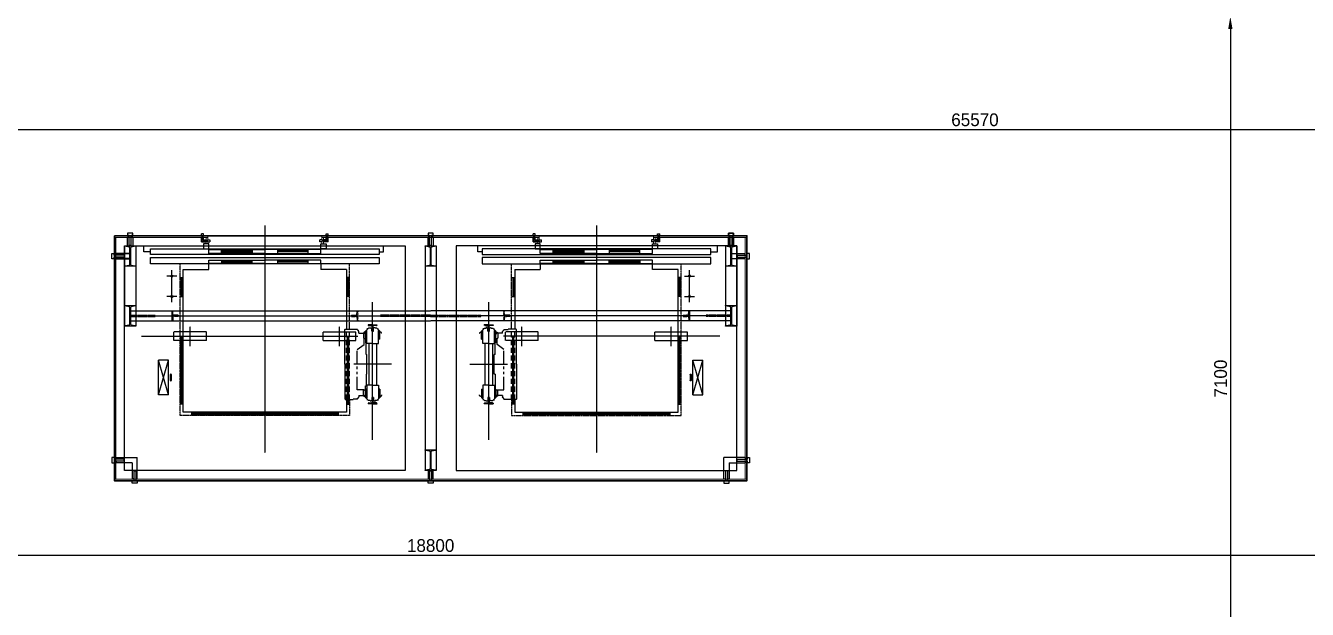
# Model space of a CAD drawing. Header units: millimetres. Extents: x 1175437 to 1258597, y 68435 to 127241.
# Drawn here: x 1211383 to 1223946, y 105060 to 110779 of the extents above; entities that cross this region are included whole.
import ezdxf

# ---------------------------------------------------------------- set-up
doc = ezdxf.new("R2010")
doc.units = ezdxf.units.MM
for name, pattern in [('CENTER', [2, 1.25, -0.25, 0.25, -0.25]), ('CENTERX2', [4, 2.5, -0.5, 0.5, -0.5]), ('DASHEDX2', [38.1, 25.4, -12.7]), ('DIVIDE', [1.25, 0.5, -0.25, 0, -0.25, 0, -0.25]), ('HIDDEN', [0.375, 0.25, -0.125]), ('PHANTOM', [2.5, 1.25, -0.25, 0.25, -0.25, 0.25, -0.25]), ('PHANTOMX2', [127, 63.5, -12.7, 12.7, -12.7, 12.7, -12.7])]:
    doc.linetypes.add(name, pattern=pattern)
for name, color, linetype in [('Lift', 7, 'Continuous'), ('Meheccer', 7, 'Continuous'), ('metal', 7, 'Continuous'), ('plita 2', 7, 'Continuous')]:
    doc.layers.add(name, color=color, linetype=linetype)
doc.layers.add('syse', color=135, linetype='Continuous', lineweight=15)

msp = doc.modelspace()

# ---------------------------------------------------------------- linework, layer by layer
at = {"color": 0, "lineweight": -2, "transparency": 16777216}
for p, q in [((1223191, 110746), (1223191, 103896)), ((1188028, 109761), (1253348, 109761)), ((1206078, 105590), (1224628, 105590))]:
    msp.add_line(p, q, dxfattribs=at)
msp.add_lwpolyline([(1212253, 108721), (1218453, 108721), (1218453, 106321), (1212253, 106321)], close=True)
at = {"color": 1, "lineweight": 30}
msp.add_lwpolyline([(1212253, 108721), (1218453, 108721), (1218453, 106321), (1212253, 106321)], close=True, dxfattribs=at)
at = {"color": 0, "transparency": 16777216}
msp.add_solid([(1223170, 110746), (1223212, 110746), (1223191, 110871)], dxfattribs=at)
at = {"layer": 'Lift', "color": 12, "linetype": 'CENTER', "ltscale": 3}
for p, q in [((1213728, 108821), (1213728, 106593)), ((1216978, 108821), (1216978, 106593)), ((1214784, 106722), (1214784, 108069)), ((1215922, 106722), (1215922, 108069)), ((1212411, 107936), (1215353, 107936)), ((1218296, 107936), (1215353, 107936)), ((1212997, 107640), (1212997, 107833)), ((1214459, 107640), (1214459, 107833)), ((1216247, 107640), (1216247, 107833)), ((1217709, 107640), (1217709, 107833)), ((1212518, 107736), (1214639, 107736)), ((1218188, 107736), (1216068, 107736)), ((1214968, 107461), (1214600, 107461)), ((1215738, 107461), (1216106, 107461))]:
    msp.add_line(p, q, dxfattribs=at)
at = {"layer": 'Lift'}
for p, q in [((1212541, 108564), (1212541, 108621)), ((1212608, 108564), (1212541, 108564)), ((1214848, 108564), (1214891, 108564)), ((1214891, 108564), (1214891, 108621)), ((1215816, 108564), (1215816, 108621)), ((1215858, 108564), (1215816, 108564)), ((1218098, 108564), (1218166, 108564)), ((1218166, 108564), (1218166, 108621)), ((1214278, 108446), (1214278, 108391)), ((1216428, 108446), (1216428, 108391)), ((1214528, 108391), (1214278, 108391)), ((1214528, 108391), (1214528, 107806)), ((1216178, 108391), (1216178, 107806)), ((1216178, 108391), (1216428, 108391)), ((1214516, 107803), (1214513, 107803)), ((1214513, 107461), (1214513, 107803)), ((1214516, 107806), (1214593, 107806)), ((1214516, 107803), (1214516, 107806)), ((1214593, 107803), (1214593, 107806)), ((1214611, 107803), (1214593, 107803)), ((1214635, 107803), (1214611, 107803)), ((1214635, 107803), (1214635, 107794)), ((1214784, 107848), (1214740, 107848)), ((1214740, 107848), (1214740, 107848)), ((1214747, 107840), (1214776, 107838)), ((1214777, 107820), (1214780, 107824)), ((1214777, 107787), (1214777, 107820)), ((1214777, 107787), (1214778, 107786)), ((1214784, 107786), (1214778, 107786)), ((1214780, 107824), (1214780, 107833)), ((1214784, 107848), (1214829, 107848)), ((1214784, 107786), (1214791, 107786)), ((1214788, 107824), (1214788, 107833)), ((1214792, 107820), (1214788, 107824)), ((1214792, 107787), (1214791, 107786)), ((1214792, 107787), (1214792, 107820)), ((1214822, 107840), (1214793, 107838)), ((1214829, 107848), (1214829, 107848)), ((1215922, 107848), (1215878, 107848)), ((1215878, 107848), (1215878, 107848)), ((1215885, 107840), (1215914, 107838)), ((1215915, 107820), (1215918, 107824)), ((1215915, 107787), (1215915, 107820)), ((1215915, 107787), (1215916, 107786)), ((1215922, 107786), (1215916, 107786)), ((1215918, 107824), (1215918, 107833)), ((1215922, 107848), (1215967, 107848)), ((1215922, 107786), (1215929, 107786)), ((1215926, 107824), (1215926, 107833)), ((1215930, 107820), (1215926, 107824)), ((1215930, 107787), (1215929, 107786)), ((1215930, 107787), (1215930, 107820)), ((1215960, 107840), (1215931, 107838)), ((1215967, 107848), (1215967, 107848)), ((1216071, 107803), (1216096, 107803)), ((1216071, 107803), (1216071, 107794)), ((1216096, 107803), (1216114, 107803)), ((1216114, 107803), (1216114, 107806)), ((1216191, 107806), (1216114, 107806)), ((1216191, 107803), (1216191, 107806)), ((1216191, 107803), (1216194, 107803)), ((1216194, 107461), (1216194, 107803)), ((1214650, 107766), (1214650, 107779)), ((1214650, 107766), (1214708, 107766)), ((1214713, 107761), (1214713, 107757)), ((1214716, 107757), (1214713, 107757)), ((1214716, 107757), (1214716, 107673)), ((1214716, 107673), (1214721, 107673)), ((1214721, 107673), (1214721, 107673)), ((1214721, 107556), (1214721, 107673)), ((1215986, 107673), (1215985, 107673)), ((1215985, 107556), (1215985, 107673)), ((1215990, 107673), (1215986, 107673)), ((1215990, 107757), (1215994, 107757)), ((1215990, 107757), (1215990, 107673)), ((1215994, 107761), (1215994, 107757)), ((1216056, 107766), (1215999, 107766)), ((1216056, 107766), (1216056, 107779)), ((1214721, 107556), (1214729, 107556)), ((1214729, 107366), (1214729, 107556)), ((1215977, 107366), (1215977, 107556)), ((1215985, 107556), (1215977, 107556)), ((1212783, 107501), (1212687, 107501)), ((1212687, 107161), (1212687, 107501)), ((1212687, 107161), (1212783, 107501)), ((1212783, 107161), (1212687, 107501)), ((1212783, 107161), (1212783, 107501)), ((1214513, 107461), (1214513, 107119)), ((1216194, 107461), (1216194, 107119)), ((1217924, 107501), (1218020, 107501)), ((1217924, 107161), (1217924, 107501)), ((1218020, 107161), (1217924, 107501)), ((1217924, 107161), (1218020, 107501)), ((1218020, 107161), (1218020, 107501)), ((1212801, 107362), (1212801, 107301)), ((1212806, 107301), (1212806, 107362)), ((1212810, 107362), (1212810, 107301)), ((1214721, 107366), (1214729, 107366)), ((1214721, 107366), (1214721, 107250)), ((1215985, 107366), (1215977, 107366)), ((1215985, 107366), (1215985, 107250)), ((1217897, 107362), (1217897, 107301)), ((1217901, 107301), (1217901, 107362)), ((1217906, 107362), (1217906, 107301)), ((1212783, 107161), (1212687, 107161)), ((1214713, 107161), (1214713, 107166)), ((1214716, 107166), (1214713, 107166)), ((1214716, 107250), (1214721, 107250)), ((1214716, 107166), (1214716, 107250)), ((1214721, 107250), (1214721, 107250)), ((1215986, 107250), (1215985, 107250)), ((1215990, 107250), (1215986, 107250)), ((1215990, 107166), (1215990, 107250)), ((1215990, 107166), (1215994, 107166)), ((1215994, 107161), (1215994, 107166)), ((1217924, 107161), (1218020, 107161)), ((1214516, 107119), (1214513, 107119)), ((1214516, 107119), (1214516, 107116)), ((1214516, 107116), (1214593, 107116)), ((1214611, 107119), (1214593, 107119)), ((1214593, 107119), (1214593, 107116)), ((1214635, 107119), (1214611, 107119)), ((1214635, 107119), (1214635, 107129)), ((1214650, 107156), (1214708, 107156)), ((1214650, 107156), (1214650, 107144)), ((1214740, 107074), (1214740, 107075)), ((1214784, 107074), (1214740, 107074)), ((1214747, 107083), (1214776, 107085)), ((1214777, 107135), (1214778, 107136)), ((1214777, 107135), (1214777, 107103)), ((1214777, 107103), (1214780, 107099)), ((1214784, 107136), (1214778, 107136)), ((1214780, 107099), (1214780, 107090)), ((1214784, 107136), (1214791, 107136)), ((1214784, 107074), (1214829, 107074)), ((1214792, 107103), (1214788, 107099)), ((1214788, 107099), (1214788, 107090)), ((1214792, 107135), (1214791, 107136)), ((1214792, 107135), (1214792, 107103)), ((1214822, 107083), (1214793, 107085)), ((1214829, 107074), (1214829, 107075)), ((1215878, 107074), (1215878, 107075)), ((1215922, 107074), (1215878, 107074)), ((1215885, 107083), (1215914, 107085)), ((1215915, 107135), (1215916, 107136)), ((1215915, 107135), (1215915, 107103)), ((1215915, 107103), (1215918, 107099)), ((1215922, 107136), (1215916, 107136)), ((1215918, 107099), (1215918, 107090)), ((1215922, 107136), (1215929, 107136)), ((1215922, 107074), (1215967, 107074)), ((1215930, 107103), (1215926, 107099)), ((1215926, 107099), (1215926, 107090)), ((1215930, 107135), (1215929, 107136)), ((1215930, 107135), (1215930, 107103)), ((1215960, 107083), (1215931, 107085)), ((1215967, 107074), (1215967, 107075)), ((1216056, 107156), (1215999, 107156)), ((1216056, 107156), (1216056, 107144)), ((1216071, 107119), (1216071, 107129)), ((1216071, 107119), (1216096, 107119)), ((1216096, 107119), (1216114, 107119)), ((1216114, 107119), (1216114, 107116)), ((1216191, 107116), (1216114, 107116)), ((1216191, 107119), (1216194, 107119)), ((1216191, 107119), (1216191, 107116))]:
    msp.add_line(p, q, dxfattribs=at)
at = {"layer": 'Lift', "linetype": 'ByBlock', "ltscale": 10}
for p, q in [((1213304, 108547), (1213304, 108587)), ((1213304, 108572), (1213604, 108572)), ((1213304, 108562), (1213604, 108562)), ((1213604, 108587), (1213604, 108547)), ((1213852, 108587), (1213852, 108547)), ((1214152, 108572), (1213852, 108572)), ((1214152, 108562), (1213852, 108562)), ((1214152, 108547), (1214152, 108587)), ((1216554, 108547), (1216554, 108587)), ((1216554, 108572), (1216854, 108572)), ((1216554, 108562), (1216854, 108562)), ((1216854, 108587), (1216854, 108547)), ((1217102, 108587), (1217102, 108547)), ((1217402, 108572), (1217102, 108572)), ((1217402, 108562), (1217102, 108562)), ((1217402, 108547), (1217402, 108587)), ((1213304, 108482), (1213304, 108450)), ((1213604, 108471), (1213304, 108471)), ((1213604, 108461), (1213304, 108461)), ((1213604, 108450), (1213604, 108482)), ((1213852, 108482), (1213852, 108450)), ((1214152, 108471), (1213852, 108471)), ((1214152, 108461), (1213852, 108461)), ((1214152, 108450), (1214152, 108482)), ((1216554, 108450), (1216554, 108482)), ((1216554, 108471), (1216854, 108471)), ((1216554, 108461), (1216854, 108461)), ((1216854, 108482), (1216854, 108450)), ((1217102, 108450), (1217102, 108482)), ((1217102, 108471), (1217402, 108471)), ((1217102, 108461), (1217402, 108461)), ((1217402, 108482), (1217402, 108450))]:
    msp.add_line(p, q, dxfattribs=at)
at = {"layer": 'Lift', "linetype": 'PHANTOM', "ltscale": 10}
for p, q in [((1214559, 107806), (1214559, 108446)), ((1216147, 107806), (1216147, 108446))]:
    msp.add_line(p, q, dxfattribs=at)
at = {"layer": 'Lift', "ltscale": 10}
for p, q in [((1212866, 108326), (1212769, 108326)), ((1212817, 108069), (1212817, 108384)), ((1217841, 108326), (1217938, 108326)), ((1217889, 108069), (1217889, 108384)), ((1212866, 108126), (1212769, 108126)), ((1217841, 108126), (1217938, 108126))]:
    msp.add_line(p, q, dxfattribs=at)
at = {"layer": 'Lift', "color": 1}
for p, q in [((1212897, 108311), (1212928, 108311)), ((1212907, 108311), (1212907, 108127)), ((1212913, 108311), (1212913, 108127)), ((1212919, 108311), (1212919, 108127)), ((1214559, 108311), (1214528, 108311)), ((1214538, 108311), (1214538, 108127)), ((1214544, 108311), (1214544, 108127)), ((1214550, 108311), (1214550, 108127)), ((1216147, 108311), (1216178, 108311)), ((1216157, 108311), (1216157, 108127)), ((1216163, 108311), (1216163, 108127)), ((1216169, 108311), (1216169, 108127)), ((1217809, 108311), (1217778, 108311)), ((1217788, 108311), (1217788, 108127)), ((1217794, 108311), (1217794, 108127)), ((1217800, 108311), (1217800, 108127)), ((1212897, 108127), (1212928, 108127)), ((1214559, 108127), (1214528, 108127)), ((1216147, 108127), (1216178, 108127)), ((1217809, 108127), (1217778, 108127)), ((1212897, 107731), (1212928, 107731)), ((1212907, 107071), (1212907, 107731)), ((1212913, 107071), (1212913, 107731)), ((1212919, 107071), (1212919, 107731)), ((1214559, 107731), (1214528, 107731)), ((1214538, 107071), (1214538, 107731)), ((1214544, 107071), (1214544, 107731)), ((1214550, 107071), (1214550, 107731)), ((1216147, 107731), (1216178, 107731)), ((1216157, 107071), (1216157, 107731)), ((1216163, 107071), (1216163, 107731)), ((1216169, 107071), (1216169, 107731)), ((1217809, 107731), (1217778, 107731)), ((1217788, 107071), (1217788, 107731)), ((1217794, 107071), (1217794, 107731)), ((1217800, 107071), (1217800, 107731)), ((1212928, 107071), (1212897, 107071)), ((1214528, 107071), (1214559, 107071)), ((1216178, 107071), (1216147, 107071)), ((1217778, 107071), (1217809, 107071)), ((1213008, 106991), (1213008, 106961)), ((1213008, 106982), (1214448, 106982)), ((1213008, 106976), (1214448, 106976)), ((1213008, 106970), (1214448, 106970)), ((1214448, 106991), (1214448, 106961)), ((1216258, 106991), (1216258, 106961)), ((1217698, 106982), (1216258, 106982)), ((1217698, 106976), (1216258, 106976)), ((1217698, 106970), (1216258, 106970)), ((1217698, 106991), (1217698, 106961))]:
    msp.add_line(p, q, dxfattribs=at)
at = {"layer": 'Lift', "color": 4, "linetype": 'HIDDEN', "ltscale": 25}
for p, q in [((1212411, 107986), (1215353, 107986)), ((1218296, 107986), (1215353, 107986)), ((1212411, 107886), (1215353, 107886)), ((1218296, 107886), (1215353, 107886))]:
    msp.add_line(p, q, dxfattribs=at)
at = {"layer": 'Lift', "color": 2, "linetype": 'HIDDEN', "ltscale": 30}
for p, q in [((1212411, 107941), (1212654, 107941)), ((1212411, 107931), (1212654, 107931)), ((1215353, 107941), (1214858, 107941)), ((1215353, 107931), (1214858, 107931)), ((1215353, 107941), (1215849, 107941)), ((1215353, 107931), (1215849, 107931)), ((1218296, 107941), (1218053, 107941)), ((1218296, 107931), (1218053, 107931))]:
    msp.add_line(p, q, dxfattribs=at)
at = {"layer": 'Lift', "linetype": 'Continuous'}
for p, q in [((1212822, 107981), (1212816, 107981)), ((1212816, 107981), (1212816, 107892)), ((1212827, 107945), (1212825, 107978)), ((1212827, 107928), (1212825, 107895)), ((1212841, 107941), (1212831, 107941)), ((1212841, 107932), (1212831, 107932)), ((1212877, 107944), (1212845, 107944)), ((1212877, 107929), (1212845, 107929)), ((1212878, 107943), (1212877, 107944)), ((1212878, 107930), (1212877, 107929)), ((1212878, 107943), (1212878, 107930)), ((1214578, 107943), (1214579, 107944)), ((1214578, 107943), (1214578, 107930)), ((1214578, 107930), (1214579, 107929)), ((1214579, 107944), (1214612, 107944)), ((1214579, 107929), (1214612, 107929)), ((1214616, 107941), (1214626, 107941)), ((1214616, 107932), (1214626, 107932)), ((1214630, 107945), (1214632, 107978)), ((1214630, 107928), (1214632, 107895)), ((1214635, 107981), (1214640, 107981)), ((1216072, 107981), (1216066, 107981)), ((1216077, 107945), (1216075, 107978)), ((1216077, 107928), (1216075, 107895)), ((1216091, 107941), (1216081, 107941)), ((1216091, 107932), (1216081, 107932)), ((1216127, 107944), (1216095, 107944)), ((1216127, 107929), (1216095, 107929)), ((1216128, 107943), (1216127, 107944)), ((1216128, 107930), (1216127, 107929)), ((1216128, 107943), (1216128, 107930)), ((1217828, 107943), (1217829, 107944)), ((1217828, 107943), (1217828, 107930)), ((1217828, 107930), (1217829, 107929)), ((1217829, 107944), (1217862, 107944)), ((1217829, 107929), (1217862, 107929)), ((1217866, 107941), (1217876, 107941)), ((1217866, 107932), (1217876, 107932)), ((1217880, 107945), (1217882, 107978)), ((1217880, 107928), (1217882, 107895)), ((1217885, 107981), (1217890, 107981)), ((1217890, 107981), (1217890, 107892)), ((1212822, 107892), (1212816, 107892)), ((1214635, 107892), (1214640, 107892)), ((1216072, 107892), (1216066, 107892)), ((1217885, 107892), (1217890, 107892))]:
    msp.add_line(p, q, dxfattribs=at)
at = {"layer": 'Lift', "linetype": 'DIVIDE'}
for p, q in [((1214640, 107981), (1214640, 107892)), ((1216066, 107981), (1216066, 107892))]:
    msp.add_line(p, q, dxfattribs=at)
at = {"layer": 'Lift', "linetype": 'DASHEDX2', "ltscale": 2}
for p, q in [((1214528, 107116), (1214528, 107806)), ((1214559, 107116), (1214559, 107806)), ((1216147, 107116), (1216147, 107806)), ((1216178, 107116), (1216178, 107806))]:
    msp.add_line(p, q, dxfattribs=at)
at = {"layer": 'Lift', "linetype": 'PHANTOMX2', "ltscale": 2}
for p, q in [((1214744, 107816), (1214714, 107786)), ((1214714, 107706), (1214714, 107786)), ((1214727, 107666), (1214727, 107809)), ((1214737, 107809), (1214727, 107809)), ((1214760, 107816), (1214744, 107816)), ((1214760, 107816), (1214760, 107820)), ((1214760, 107820), (1214766, 107820)), ((1214766, 107815), (1214766, 107820)), ((1214766, 107815), (1214770, 107815)), ((1214770, 107815), (1214776, 107815)), ((1214776, 107785), (1214776, 107815)), ((1214803, 107818), (1214793, 107818)), ((1214793, 107785), (1214793, 107818)), ((1214803, 107818), (1214803, 107821)), ((1214803, 107821), (1214809, 107821)), ((1214809, 107816), (1214809, 107821)), ((1214824, 107816), (1214809, 107816)), ((1214824, 107816), (1214854, 107786)), ((1214831, 107809), (1214842, 107809)), ((1214842, 107666), (1214842, 107809)), ((1214854, 107706), (1214854, 107786)), ((1215882, 107816), (1215852, 107786)), ((1215852, 107706), (1215852, 107786)), ((1215865, 107666), (1215865, 107809)), ((1215875, 107809), (1215865, 107809)), ((1215882, 107816), (1215898, 107816)), ((1215898, 107816), (1215898, 107821)), ((1215904, 107821), (1215898, 107821)), ((1215904, 107818), (1215904, 107821)), ((1215904, 107818), (1215914, 107818)), ((1215914, 107785), (1215914, 107818)), ((1215931, 107785), (1215931, 107815)), ((1215937, 107815), (1215931, 107815)), ((1215941, 107815), (1215937, 107815)), ((1215941, 107815), (1215941, 107820)), ((1215947, 107820), (1215941, 107820)), ((1215947, 107816), (1215947, 107820)), ((1215947, 107816), (1215962, 107816)), ((1215962, 107816), (1215992, 107786)), ((1215969, 107809), (1215980, 107809)), ((1215980, 107666), (1215980, 107809)), ((1215992, 107706), (1215992, 107786)), ((1214694, 107761), (1214694, 107716)), ((1214700, 107716), (1214694, 107716)), ((1214700, 107654), (1214700, 107716)), ((1214709, 107776), (1214714, 107776)), ((1214727, 107706), (1214714, 107706)), ((1214784, 107666), (1214727, 107666)), ((1214776, 107785), (1214793, 107785)), ((1214784, 107666), (1214842, 107666)), ((1214854, 107706), (1214842, 107706)), ((1214854, 107776), (1214859, 107776)), ((1215852, 107776), (1215847, 107776)), ((1215852, 107706), (1215865, 107706)), ((1215922, 107666), (1215865, 107666)), ((1215931, 107785), (1215914, 107785)), ((1215922, 107666), (1215980, 107666)), ((1215980, 107706), (1215992, 107706)), ((1215997, 107776), (1215992, 107776)), ((1216006, 107654), (1216006, 107716)), ((1216006, 107716), (1216012, 107716)), ((1216012, 107761), (1216012, 107716)), ((1214634, 107606), (1214700, 107654)), ((1214634, 107211), (1214634, 107606)), ((1216072, 107606), (1216006, 107654)), ((1216072, 107211), (1216072, 107606)), ((1214700, 107211), (1214634, 107211)), ((1214700, 107206), (1214694, 107206)), ((1214694, 107161), (1214694, 107206)), ((1214700, 107206), (1214700, 107211)), ((1214727, 107216), (1214714, 107216)), ((1214714, 107216), (1214714, 107136)), ((1214727, 107256), (1214727, 107113)), ((1214784, 107256), (1214727, 107256)), ((1214784, 107256), (1214842, 107256)), ((1214842, 107256), (1214842, 107113)), ((1214854, 107216), (1214842, 107216)), ((1214854, 107216), (1214854, 107136)), ((1215852, 107216), (1215865, 107216)), ((1215852, 107216), (1215852, 107136)), ((1215922, 107256), (1215865, 107256)), ((1215865, 107256), (1215865, 107113)), ((1215922, 107256), (1215980, 107256)), ((1215980, 107256), (1215980, 107113)), ((1215980, 107216), (1215992, 107216)), ((1215992, 107216), (1215992, 107136)), ((1216006, 107211), (1216072, 107211)), ((1216006, 107206), (1216006, 107211)), ((1216006, 107206), (1216012, 107206)), ((1216012, 107161), (1216012, 107206)), ((1214709, 107146), (1214714, 107146)), ((1214744, 107106), (1214714, 107136)), ((1214737, 107113), (1214727, 107113)), ((1214760, 107106), (1214744, 107106)), ((1214760, 107106), (1214760, 107102)), ((1214760, 107102), (1214766, 107102)), ((1214766, 107107), (1214770, 107107)), ((1214766, 107107), (1214766, 107102)), ((1214770, 107107), (1214776, 107107)), ((1214776, 107137), (1214776, 107107)), ((1214776, 107137), (1214793, 107137)), ((1214793, 107137), (1214793, 107104)), ((1214803, 107104), (1214793, 107104)), ((1214803, 107104), (1214803, 107101)), ((1214803, 107101), (1214809, 107101)), ((1214824, 107106), (1214809, 107106)), ((1214809, 107106), (1214809, 107101)), ((1214824, 107106), (1214854, 107136)), ((1214831, 107113), (1214842, 107113)), ((1214854, 107146), (1214859, 107146)), ((1215852, 107146), (1215847, 107146)), ((1215882, 107106), (1215852, 107136)), ((1215875, 107113), (1215865, 107113)), ((1215882, 107106), (1215898, 107106)), ((1215898, 107106), (1215898, 107101)), ((1215904, 107101), (1215898, 107101)), ((1215904, 107104), (1215914, 107104)), ((1215904, 107104), (1215904, 107101)), ((1215914, 107137), (1215914, 107104)), ((1215931, 107137), (1215914, 107137)), ((1215931, 107137), (1215931, 107107)), ((1215937, 107107), (1215931, 107107)), ((1215941, 107107), (1215937, 107107)), ((1215941, 107107), (1215941, 107102)), ((1215947, 107102), (1215941, 107102)), ((1215947, 107106), (1215962, 107106)), ((1215947, 107106), (1215947, 107102)), ((1215962, 107106), (1215992, 107136)), ((1215969, 107113), (1215980, 107113)), ((1215997, 107146), (1215992, 107146))]:
    msp.add_line(p, q, dxfattribs=at)
at = {"layer": 'Lift', "color": 2, "linetype": 'HIDDEN', "ltscale": 25}
for p, q in [((1212837, 107695), (1212837, 107778)), ((1213157, 107778), (1212897, 107778)), ((1213157, 107695), (1212897, 107695)), ((1213157, 107695), (1213157, 107778)), ((1214299, 107778), (1214619, 107778)), ((1214299, 107695), (1214299, 107778)), ((1214299, 107695), (1214619, 107695)), ((1214619, 107695), (1214619, 107778)), ((1216407, 107778), (1216087, 107778)), ((1216087, 107695), (1216087, 107778)), ((1216407, 107695), (1216087, 107695)), ((1216407, 107695), (1216407, 107778)), ((1217549, 107695), (1217549, 107778)), ((1217549, 107778), (1217809, 107778)), ((1217549, 107695), (1217809, 107695)), ((1217869, 107695), (1217869, 107778))]:
    msp.add_line(p, q, dxfattribs=at)
at = {"layer": 'Lift', "color": 2}
for p, q in [((1212897, 107778), (1212837, 107778)), ((1212897, 107695), (1212837, 107695)), ((1217809, 107778), (1217869, 107778)), ((1217809, 107695), (1217869, 107695))]:
    msp.add_line(p, q, dxfattribs=at)
at = {"layer": 'Lift', "ltscale": 2}
for p, q in [((1214747, 107666), (1214747, 107256)), ((1214822, 107666), (1214822, 107256)), ((1215885, 107666), (1215885, 107256)), ((1215960, 107666), (1215960, 107256))]:
    msp.add_line(p, q, dxfattribs=at)
at = {"layer": 'Lift'}
for points in [[(1212608, 108536), (1212608, 108591), (1214848, 108591), (1214848, 108536)], [(1213727, 108547), (1213178, 108547), (1213178, 108587), (1213727, 108587)], [(1214278, 108587), (1213729, 108587), (1213729, 108547), (1214278, 108547)], [(1212608, 108446), (1212608, 108506), (1214848, 108506), (1214848, 108446)], [(1213178, 108482), (1213727, 108482), (1213727, 108450), (1213178, 108450)], [(1214278, 108450), (1214278, 108482), (1213729, 108482), (1213729, 108450)]]:
    msp.add_lwpolyline(points, close=True, dxfattribs=at)
at = {"layer": 'Lift', "extrusion": (0, 0, -1)}
for points in [[(-1218098, 108536), (-1218098, 108591), (-1215858, 108591), (-1215858, 108536)], [(-1216428, 108587), (-1216977, 108587), (-1216977, 108547), (-1216428, 108547)], [(-1216979, 108547), (-1217528, 108547), (-1217528, 108587), (-1216979, 108587)], [(-1218098, 108446), (-1218098, 108506), (-1215858, 108506), (-1215858, 108446)], [(-1216428, 108450), (-1216428, 108482), (-1216977, 108482), (-1216977, 108450)], [(-1217528, 108482), (-1216979, 108482), (-1216979, 108450), (-1217528, 108450)]]:
    msp.add_lwpolyline(points, close=True, dxfattribs=at)
at = {"layer": 'Lift', "linetype": 'PHANTOM', "ltscale": 10}
msp.add_lwpolyline([(1214559, 107116), (1214559, 106961), (1212897, 106961), (1212897, 108446)], dxfattribs=at)
at = {"layer": 'Lift'}
msp.add_lwpolyline([(1214528, 107116), (1214528, 106991), (1212928, 106991), (1212928, 108391), (1213178, 108391), (1213178, 108446)], dxfattribs=at)
at = {"layer": 'Lift', "linetype": 'PHANTOM', "ltscale": 10, "extrusion": (0, 0, -1)}
msp.add_lwpolyline([(-1216147, 107116), (-1216147, 106961), (-1217809, 106961), (-1217809, 108446)], dxfattribs=at)
at = {"layer": 'Lift', "extrusion": (0, 0, -1)}
msp.add_lwpolyline([(-1216178, 107116), (-1216178, 106991), (-1217778, 106991), (-1217778, 108391), (-1217528, 108391), (-1217528, 108446)], dxfattribs=at)
at = {"layer": 'Lift', "linetype": 'CENTERX2'}
for centre in [(1212817, 108326), (1212817, 108126)]:
    msp.add_circle(centre, 10, dxfattribs=at)
at = {"layer": 'Lift', "linetype": 'CENTERX2', "extrusion": (0, 0, -1)}
for centre in [(-1217889, 108326), (-1217889, 108126)]:
    msp.add_circle(centre, 10, dxfattribs=at)
at = {"layer": 'Lift', "linetype": 'Continuous'}
for centre, radius, start, end in [((1212822, 107978), 3, 4.1131, 90), ((1212831, 107945), 4, -175.8869, -90), ((1212831, 107928), 4, 90, 175.8869), ((1212841, 107945), 4, -90, -11.6832), ((1212841, 107928), 4, 11.6832, 90), ((1214616, 107945), 4, -168.3168, -90), ((1214616, 107928), 4, 90, 168.3168), ((1214626, 107945), 4, -90, -4.1131), ((1214626, 107928), 4, 4.1131, 90), ((1214635, 107978), 3, 90, 175.8869), ((1212822, 107895), 3, -90, -4.1131), ((1214635, 107895), 3, -175.8869, -90)]:
    msp.add_arc(centre, radius, start, end, dxfattribs=at)
at = {"layer": 'Lift', "linetype": 'Continuous', "extrusion": (0, 0, -1)}
for centre, radius, start, end in [((-1216072, 107978), 3, 90, 175.8869), ((-1216081, 107945), 4, -90, -4.1131), ((-1216081, 107928), 4, 4.1131, 90), ((-1216091, 107945), 4, -168.3168, -90), ((-1216091, 107928), 4, 90, 168.3168), ((-1217866, 107945), 4, -90, -11.6832), ((-1217866, 107928), 4, 11.6832, 90), ((-1217876, 107945), 4, -175.8869, -90), ((-1217876, 107928), 4, 90, 175.8869), ((-1217885, 107978), 3, 4.1131, 90), ((-1216072, 107895), 3, -175.8869, -90), ((-1217885, 107895), 3, -90, -4.1131)]:
    msp.add_arc(centre, radius, start, end, dxfattribs=at)
at = {"layer": 'Lift'}
for centre, radius, start, end in [((1214635, 107779), 15, 0, 90), ((1214748, 107848), 8, 180, -94.5177), ((1214775, 107833), 5, 0, 85.4823), ((1214793, 107833), 5, 94.5177, 180), ((1214821, 107848), 8, -85.4823, 0), ((1214708, 107761), 5, 0, 90), ((1212804, 107362), 2.15, 90, 180), ((1212804, 107301), 2.15, 180, -90), ((1212804, 107362), 2.15, 0, 90), ((1212804, 107301), 2.15, -90, 0), ((1212808, 107362), 2.15, 90, 180), ((1212808, 107301), 2.15, 180, -90), ((1212808, 107362), 2.15, 0, 90), ((1212808, 107301), 2.15, -90, 0), ((1214708, 107161), 5, -90, 0), ((1214635, 107144), 15, -90, 0), ((1214748, 107075), 8, 94.5177, 180), ((1214775, 107090), 5, -85.4823, 0), ((1214793, 107090), 5, 180, -94.5177), ((1214821, 107075), 8, 0, 85.4823)]:
    msp.add_arc(centre, radius, start, end, dxfattribs=at)
at = {"layer": 'Lift', "extrusion": (0, 0, -1)}
for centre, radius, start, end in [((-1215886, 107848), 8, -85.4823, 0), ((-1215913, 107833), 5, 94.5177, 180), ((-1215931, 107833), 5, 0, 85.4823), ((-1215959, 107848), 8, 180, -94.5177), ((-1216071, 107779), 15, 0, 90), ((-1215999, 107761), 5, 0, 90), ((-1217899, 107362), 2.15, 0, 90), ((-1217899, 107301), 2.15, -90, 0), ((-1217899, 107362), 2.15, 90, 180), ((-1217899, 107301), 2.15, 180, -90), ((-1217903, 107362), 2.15, 0, 90), ((-1217903, 107301), 2.15, -90, 0), ((-1217903, 107362), 2.15, 90, 180), ((-1217903, 107301), 2.15, 180, -90), ((-1215999, 107161), 5, -90, 0), ((-1215886, 107075), 8, 0, 85.4823), ((-1215913, 107090), 5, 180, -94.5177), ((-1215931, 107090), 5, -85.4823, 0), ((-1215959, 107075), 8, 94.5177, 180), ((-1216071, 107144), 15, -90, 0)]:
    msp.add_arc(centre, radius, start, end, dxfattribs=at)
at = {"layer": 'Lift', "linetype": 'PHANTOMX2', "ltscale": 2}
for centre, start, end in [((1214709, 107761), 160.5288, 180), ((1214709, 107761), 90, 160.5288), ((1214859, 107761), 19.4712, 90), ((1214709, 107161), 180, -90), ((1214859, 107161), -90, 0)]:
    msp.add_arc(centre, 15, start, end, dxfattribs=at)
at = {"layer": 'Lift', "linetype": 'PHANTOMX2', "ltscale": 2, "extrusion": (0, 0, -1)}
for centre, start, end in [((-1215847, 107761), 19.4712, 90), ((-1215997, 107761), 90, 160.5288), ((-1215997, 107761), 160.5288, 180), ((-1215847, 107161), -90, 0), ((-1215997, 107161), 180, -90)]:
    msp.add_arc(centre, 15, start, end, dxfattribs=at)
at = {"layer": 'Meheccer'}
for p, q in [((1212383, 108746), (1212383, 108721)), ((1212433, 108746), (1212383, 108746)), ((1212398, 108723), (1212383, 108723)), ((1212383, 108621), (1212383, 108705)), ((1212398, 108703), (1212383, 108703)), ((1212398, 108626), (1212398, 108723)), ((1212418, 108626), (1212418, 108723)), ((1212433, 108723), (1212418, 108723)), ((1212433, 108703), (1212418, 108703)), ((1212433, 108721), (1212433, 108746)), ((1212433, 108705), (1212433, 108621)), ((1213108, 108721), (1213108, 108741)), ((1213128, 108741), (1213108, 108741)), ((1213108, 108723), (1213113, 108723)), ((1213108, 108661), (1213108, 108705)), ((1213108, 108703), (1213113, 108703)), ((1213113, 108666), (1213113, 108723)), ((1213113, 108666), (1213170, 108666)), ((1213123, 108676), (1213123, 108723)), ((1213123, 108723), (1213128, 108723)), ((1213123, 108703), (1213128, 108703)), ((1213123, 108676), (1213170, 108676)), ((1213128, 108721), (1213128, 108741)), ((1213128, 108681), (1213128, 108705)), ((1213128, 108681), (1213152, 108681)), ((1213150, 108676), (1213150, 108681)), ((1213150, 108661), (1213150, 108666)), ((1213168, 108681), (1213188, 108681)), ((1213170, 108676), (1213170, 108681)), ((1213170, 108661), (1213170, 108666)), ((1213188, 108681), (1213188, 108661)), ((1214288, 108681), (1214268, 108681)), ((1214268, 108661), (1214268, 108681)), ((1214286, 108676), (1214286, 108681)), ((1214333, 108676), (1214286, 108676)), ((1214343, 108666), (1214286, 108666)), ((1214286, 108661), (1214286, 108666)), ((1214328, 108681), (1214304, 108681)), ((1214306, 108676), (1214306, 108681)), ((1214306, 108661), (1214306, 108666)), ((1214328, 108721), (1214328, 108741)), ((1214328, 108741), (1214348, 108741)), ((1214333, 108723), (1214328, 108723)), ((1214328, 108681), (1214328, 108705)), ((1214333, 108703), (1214328, 108703)), ((1214333, 108676), (1214333, 108723)), ((1214343, 108666), (1214343, 108723)), ((1214348, 108723), (1214343, 108723)), ((1214348, 108703), (1214343, 108703)), ((1214348, 108721), (1214348, 108741)), ((1214348, 108661), (1214348, 108705)), ((1215328, 108746), (1215328, 108721)), ((1215378, 108746), (1215328, 108746)), ((1215343, 108723), (1215328, 108723)), ((1215328, 108621), (1215328, 108705)), ((1215343, 108703), (1215328, 108703)), ((1215343, 108626), (1215343, 108723)), ((1215363, 108626), (1215363, 108723)), ((1215378, 108723), (1215363, 108723)), ((1215378, 108703), (1215363, 108703)), ((1215378, 108721), (1215378, 108746)), ((1215378, 108705), (1215378, 108621)), ((1216358, 108721), (1216358, 108741)), ((1216378, 108741), (1216358, 108741)), ((1216358, 108723), (1216363, 108723)), ((1216358, 108661), (1216358, 108705)), ((1216358, 108703), (1216363, 108703)), ((1216363, 108666), (1216363, 108723)), ((1216363, 108666), (1216420, 108666)), ((1216373, 108676), (1216373, 108723)), ((1216373, 108723), (1216378, 108723)), ((1216373, 108703), (1216378, 108703)), ((1216373, 108676), (1216420, 108676)), ((1216378, 108721), (1216378, 108741)), ((1216378, 108681), (1216378, 108705)), ((1216378, 108681), (1216402, 108681)), ((1216400, 108676), (1216400, 108681)), ((1216400, 108661), (1216400, 108666)), ((1216418, 108681), (1216438, 108681)), ((1216420, 108676), (1216420, 108681)), ((1216420, 108661), (1216420, 108666)), ((1216438, 108661), (1216438, 108681)), ((1217538, 108681), (1217518, 108681)), ((1217518, 108681), (1217518, 108661)), ((1217536, 108676), (1217536, 108681)), ((1217583, 108676), (1217536, 108676)), ((1217593, 108666), (1217536, 108666)), ((1217536, 108661), (1217536, 108666)), ((1217578, 108681), (1217554, 108681)), ((1217556, 108676), (1217556, 108681)), ((1217556, 108661), (1217556, 108666)), ((1217578, 108721), (1217578, 108741)), ((1217578, 108741), (1217598, 108741)), ((1217583, 108723), (1217578, 108723)), ((1217578, 108681), (1217578, 108705)), ((1217583, 108703), (1217578, 108703)), ((1217583, 108676), (1217583, 108723)), ((1217598, 108723), (1217593, 108723)), ((1217593, 108666), (1217593, 108723)), ((1217598, 108703), (1217593, 108703)), ((1217598, 108721), (1217598, 108741)), ((1217598, 108661), (1217598, 108705)), ((1218273, 108746), (1218273, 108721)), ((1218323, 108746), (1218273, 108746)), ((1218273, 108721), (1218273, 108746)), ((1218273, 108746), (1218323, 108746)), ((1218288, 108723), (1218273, 108723)), ((1218273, 108723), (1218288, 108723)), ((1218273, 108621), (1218273, 108705)), ((1218273, 108705), (1218273, 108621)), ((1218288, 108703), (1218273, 108703)), ((1218273, 108703), (1218288, 108703)), ((1218288, 108626), (1218288, 108723)), ((1218288, 108626), (1218288, 108723)), ((1218308, 108626), (1218308, 108723)), ((1218323, 108723), (1218308, 108723)), ((1218308, 108626), (1218308, 108723)), ((1218308, 108723), (1218323, 108723)), ((1218323, 108703), (1218308, 108703)), ((1218308, 108703), (1218323, 108703)), ((1218323, 108721), (1218323, 108746)), ((1218323, 108746), (1218323, 108721)), ((1218323, 108705), (1218323, 108621)), ((1218323, 108621), (1218323, 108705)), ((1212228, 108546), (1212253, 108546)), ((1212228, 108496), (1212228, 108546)), ((1212251, 108531), (1212251, 108546)), ((1212406, 108546), (1212269, 108546)), ((1212406, 108542), (1212269, 108542)), ((1212271, 108531), (1212271, 108546)), ((1212418, 108626), (1212398, 108626)), ((1213108, 108661), (1213152, 108661)), ((1213168, 108661), (1213188, 108661)), ((1214288, 108661), (1214268, 108661)), ((1214348, 108661), (1214304, 108661)), ((1215363, 108626), (1215343, 108626)), ((1216358, 108661), (1216402, 108661)), ((1216418, 108661), (1216438, 108661)), ((1217538, 108661), (1217518, 108661)), ((1217598, 108661), (1217554, 108661)), ((1218308, 108626), (1218288, 108626)), ((1218301, 108546), (1218437, 108546)), ((1218435, 108531), (1218435, 108546)), ((1218478, 108546), (1218453, 108546)), ((1218455, 108531), (1218455, 108546)), ((1218478, 108496), (1218478, 108546)), ((1212253, 108496), (1212228, 108496)), ((1212348, 108531), (1212251, 108531)), ((1212348, 108511), (1212251, 108511)), ((1212251, 108496), (1212251, 108511)), ((1212269, 108500), (1212406, 108500)), ((1212269, 108496), (1212406, 108496)), ((1212271, 108496), (1212271, 108511)), ((1212348, 108531), (1212348, 108511)), ((1218437, 108496), (1218301, 108496)), ((1218358, 108531), (1218455, 108531)), ((1218358, 108531), (1218358, 108511)), ((1218358, 108511), (1218455, 108511)), ((1218435, 108496), (1218435, 108511)), ((1218453, 108496), (1218478, 108496)), ((1218455, 108496), (1218455, 108511)), ((1212253, 106547), (1212228, 106547)), ((1212228, 106547), (1212228, 106497)), ((1212251, 106547), (1212251, 106532)), ((1212348, 106532), (1212251, 106532)), ((1212269, 106547), (1212478, 106547)), ((1212271, 106547), (1212271, 106532)), ((1212348, 106512), (1212348, 106532)), ((1212478, 106337), (1212478, 106547)), ((1218437, 106547), (1218228, 106547)), ((1218228, 106337), (1218228, 106547)), ((1218358, 106532), (1218455, 106532)), ((1218358, 106512), (1218358, 106532)), ((1218435, 106547), (1218435, 106532)), ((1218453, 106547), (1218478, 106547)), ((1218455, 106547), (1218455, 106532)), ((1218478, 106547), (1218478, 106497)), ((1212228, 106497), (1212253, 106497)), ((1212348, 106512), (1212251, 106512)), ((1212251, 106512), (1212251, 106497)), ((1212428, 106497), (1212269, 106497)), ((1212271, 106512), (1212271, 106497)), ((1212428, 106497), (1212428, 106337)), ((1212443, 106416), (1212443, 106319)), ((1212443, 106416), (1212463, 106416)), ((1212463, 106416), (1212463, 106319)), ((1215328, 106421), (1215328, 106337)), ((1215343, 106416), (1215343, 106319)), ((1215343, 106416), (1215363, 106416)), ((1215363, 106416), (1215363, 106319)), ((1215378, 106337), (1215378, 106421)), ((1218243, 106416), (1218243, 106319)), ((1218263, 106416), (1218243, 106416)), ((1218263, 106416), (1218263, 106319)), ((1218278, 106497), (1218437, 106497)), ((1218278, 106497), (1218278, 106337)), ((1218358, 106512), (1218455, 106512)), ((1218435, 106512), (1218435, 106497)), ((1218478, 106497), (1218453, 106497)), ((1218455, 106512), (1218455, 106497)), ((1212443, 106339), (1212428, 106339)), ((1212428, 106296), (1212428, 106321)), ((1212443, 106319), (1212428, 106319)), ((1212478, 106296), (1212428, 106296)), ((1212478, 106339), (1212463, 106339)), ((1212478, 106319), (1212463, 106319)), ((1212478, 106321), (1212478, 106296)), ((1215343, 106339), (1215328, 106339)), ((1215328, 106296), (1215328, 106321)), ((1215343, 106319), (1215328, 106319)), ((1215378, 106296), (1215328, 106296)), ((1215378, 106339), (1215363, 106339)), ((1215378, 106319), (1215363, 106319)), ((1215378, 106321), (1215378, 106296)), ((1218228, 106339), (1218243, 106339)), ((1218228, 106321), (1218228, 106296)), ((1218228, 106319), (1218243, 106319)), ((1218228, 106296), (1218278, 106296)), ((1218263, 106339), (1218278, 106339)), ((1218263, 106319), (1218278, 106319)), ((1218278, 106296), (1218278, 106321))]:
    msp.add_line(p, q, dxfattribs=at)
at = {"layer": 'metal'}
for p, q in [((1212353, 108621), (1212353, 107836)), ((1212463, 108621), (1212463, 107836)), ((1215298, 108621), (1215298, 106422)), ((1215408, 108621), (1215408, 106422)), ((1218243, 108621), (1218243, 107836)), ((1218353, 108621), (1218353, 107836))]:
    msp.add_line(p, q, dxfattribs=at)
for points in [[(1212353, 108621), (1212463, 108621, -0.356015), (1212460, 108618), (1212418, 108609, 0.344609), (1212411, 108600), (1212411, 108443, 0.344609), (1212418, 108434), (1212460, 108425, -0.356015), (1212463, 108421), (1212353, 108421, -0.356015), (1212357, 108425), (1212398, 108434, 0.367503), (1212406, 108443), (1212406, 108600, 0.367503), (1212398, 108609), (1212357, 108618, -0.356015)], [(1215298, 108621), (1215408, 108621, -0.356015), (1215405, 108618), (1215363, 108609, 0.344609), (1215356, 108600), (1215356, 108443, 0.344609), (1215363, 108434), (1215405, 108425, -0.356015), (1215408, 108421), (1215298, 108421, -0.356015), (1215302, 108425), (1215343, 108434, 0.367503), (1215351, 108443), (1215351, 108600, 0.367503), (1215343, 108609), (1215302, 108618, -0.356015)], [(1218243, 108621), (1218353, 108621, -0.356015), (1218350, 108618), (1218308, 108609, 0.344609), (1218301, 108600), (1218301, 108443, 0.344609), (1218308, 108434), (1218350, 108425, -0.356015), (1218353, 108421), (1218243, 108421, -0.356015), (1218247, 108425), (1218288, 108434, 0.367503), (1218296, 108443), (1218296, 108600, 0.367503), (1218288, 108609), (1218247, 108618, -0.356015)], [(1212353, 108036), (1212463, 108036, -0.356015), (1212460, 108033), (1212418, 108024, 0.344609), (1212411, 108015), (1212411, 107858, 0.344609), (1212418, 107849), (1212460, 107840, -0.356015), (1212463, 107836), (1212353, 107836, -0.356015), (1212357, 107840), (1212398, 107849, 0.367503), (1212406, 107858), (1212406, 108015, 0.367503), (1212398, 108024), (1212357, 108033, -0.356015)], [(1218243, 108036), (1218353, 108036, -0.356015), (1218350, 108033), (1218308, 108024, 0.344609), (1218301, 108015), (1218301, 107858, 0.344609), (1218308, 107849), (1218350, 107840, -0.356015), (1218353, 107836), (1218243, 107836, -0.356015), (1218247, 107840), (1218288, 107849, 0.367503), (1218296, 107858), (1218296, 108015, 0.367503), (1218288, 108024), (1218247, 108033, -0.356015)], [(1215298, 106622), (1215408, 106622, -0.356015), (1215405, 106618), (1215363, 106609, 0.344609), (1215356, 106600), (1215356, 106443, 0.344609), (1215363, 106434), (1215405, 106426, -0.356015), (1215408, 106422), (1215298, 106422, -0.356015), (1215302, 106426), (1215343, 106434, 0.367503), (1215351, 106443), (1215351, 106600, 0.367503), (1215343, 106609), (1215302, 106618, -0.356015)]]:
    msp.add_lwpolyline(points, format="xyb", close=True, dxfattribs=at)
for points in [[(1213178, 108641), (1213128, 108641), (1213128, 108591), (1213178, 108591)], [(1214278, 108641), (1214328, 108641), (1214328, 108591), (1214278, 108591)], [(1216428, 108641), (1216378, 108641), (1216378, 108591), (1216428, 108591)], [(1217528, 108641), (1217578, 108641), (1217578, 108591), (1217528, 108591)]]:
    msp.add_lwpolyline(points, close=True, dxfattribs=at)
at = {"layer": 'plita 2'}
for points in [[(1212353, 108621), (1215103, 108621), (1215103, 106421), (1212353, 106421)], [(1218353, 108621), (1215603, 108621), (1215603, 106421), (1218353, 106421)]]:
    msp.add_lwpolyline(points, close=True, dxfattribs=at)
at = {"layer": 'syse'}
for p, q in [((1212269, 108705), (1212253, 108705)), ((1213113, 108705), (1212269, 108705)), ((1212269, 108705), (1212269, 106337)), ((1213152, 108676), (1213152, 108705)), ((1213152, 108641), (1213152, 108666)), ((1213168, 108676), (1213168, 108721)), ((1213168, 108641), (1213168, 108666)), ((1214288, 108676), (1214288, 108721)), ((1214288, 108641), (1214288, 108666)), ((1214304, 108676), (1214304, 108705)), ((1214304, 108641), (1214304, 108666)), ((1216402, 108676), (1216402, 108705)), ((1216402, 108641), (1216402, 108666)), ((1216418, 108676), (1216418, 108721)), ((1216418, 108641), (1216418, 108666)), ((1217538, 108676), (1217538, 108721)), ((1217538, 108641), (1217538, 108666)), ((1217554, 108676), (1217554, 108705)), ((1217554, 108641), (1217554, 108666)), ((1217593, 108721), (1218453, 108721)), ((1217593, 108705), (1218453, 108705)), ((1218437, 106337), (1218437, 108705)), ((1218453, 106321), (1218453, 108721)), ((1212253, 106337), (1218453, 106337))]:
    msp.add_line(p, q, dxfattribs=at)
for points in [[(1218453, 106321), (1212253, 106321), (1212253, 108721), (1213113, 108721)], [(1213123, 108721), (1213168, 108721)], [(1213168, 108705), (1213123, 108705)], [(1214288, 108721), (1214333, 108721)], [(1214333, 108705), (1214288, 108705)], [(1214343, 108721), (1216363, 108721)], [(1216363, 108705), (1214343, 108705)], [(1216373, 108721), (1216418, 108721)], [(1216418, 108705), (1216373, 108705)], [(1217583, 108721), (1217538, 108721)], [(1217538, 108705), (1217583, 108705)]]:
    msp.add_lwpolyline(points, dxfattribs=at)

# ---------------------------------------------------------------- texts
at = {"color": 0, "transparency": 16777216, "char_height": 125, "attachment_point": 5}
for s, insert in [('65570', (1220688, 109856)), ('18800', (1215353, 105685))]:
    msp.add_mtext(s, dxfattribs=dict(at, insert=insert))
at = {"color": 0, "transparency": 16777216, "insert": (1223096, 107321), "char_height": 125, "attachment_point": 5, "rotation": 90}
msp.add_mtext('7100', dxfattribs=at)

doc.saveas('drawing.dxf')
